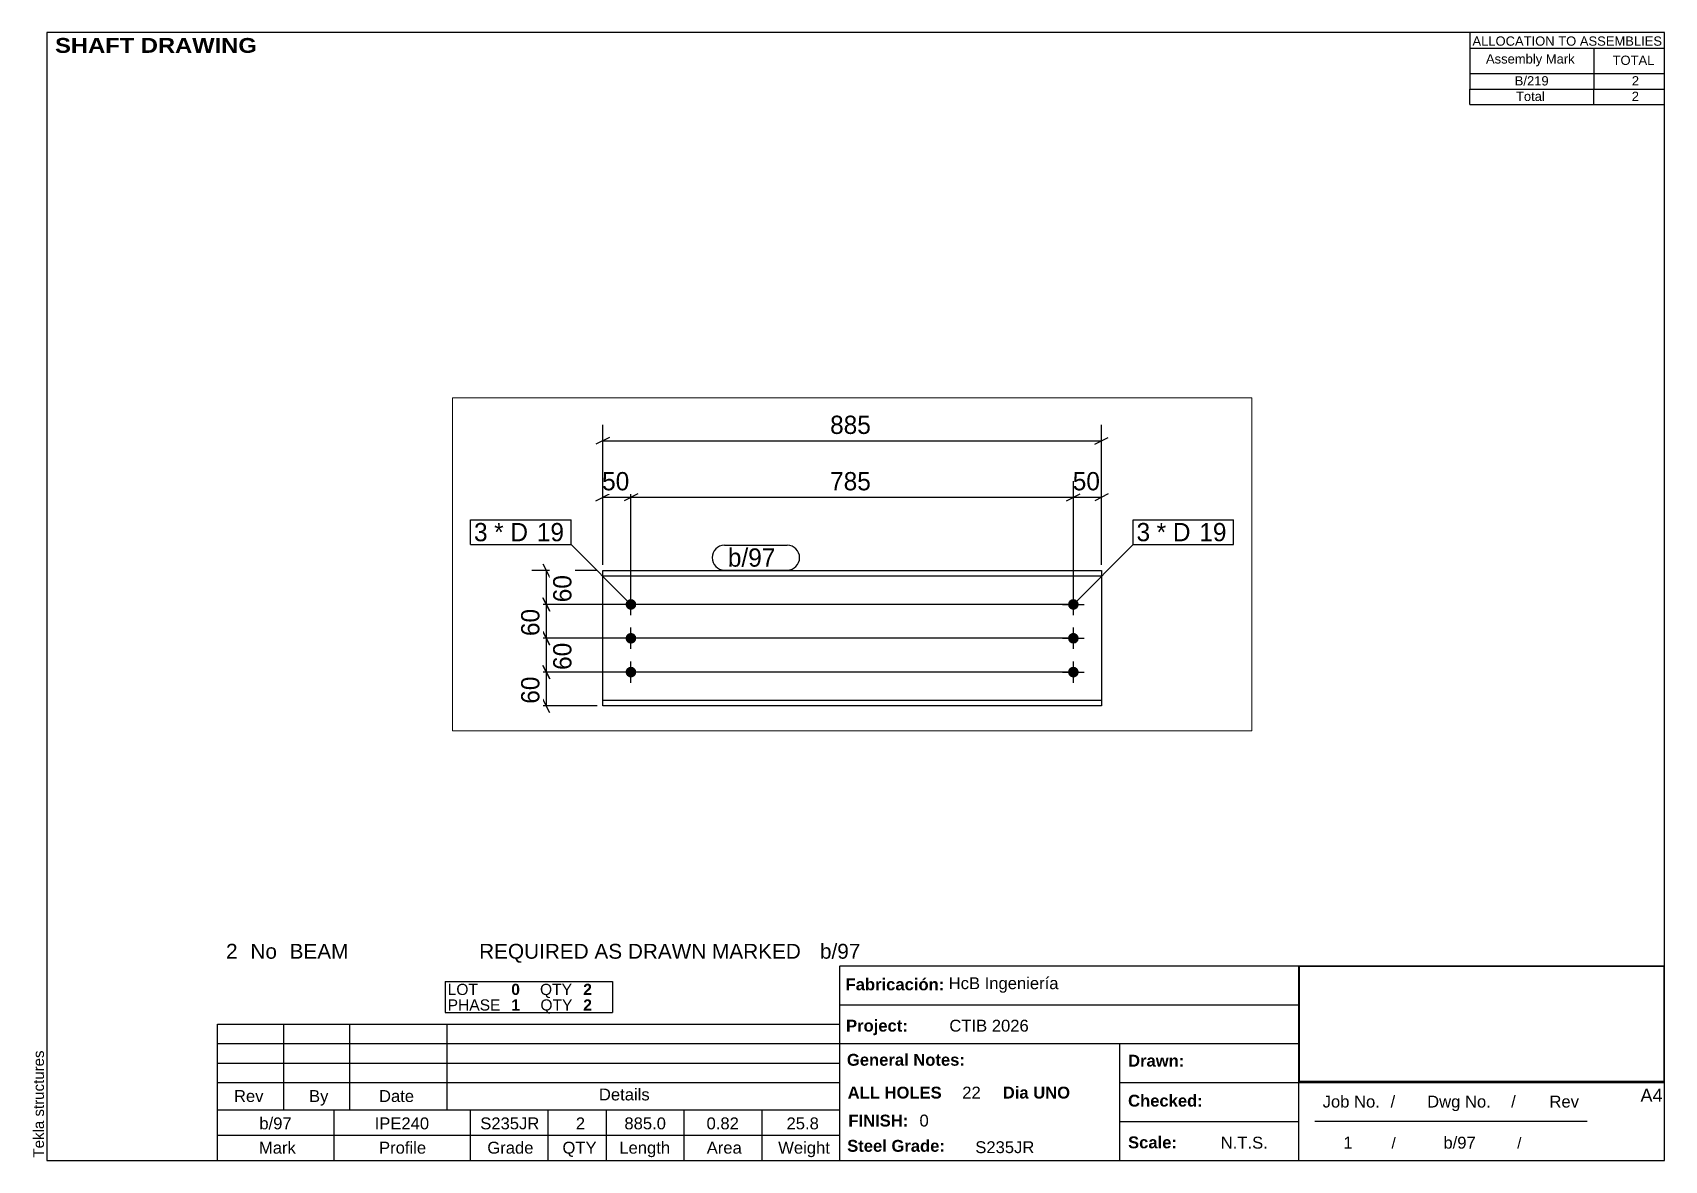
# Paper-space layout 'Layout1' of a CAD drawing. Header units: millimetres. Extents: x 2 to 292, y 5 to 205.
# The model-space entities are those that its viewports show. They can reach past a viewport. Long polylines and large blocks are cut down to what shows.
import ezdxf

# ---------------------------------------------------------------- set-up
doc = ezdxf.new("R2010")
doc.units = ezdxf.units.MM
doc.layers.add('Viewport layer', color=7, linetype='Continuous', plot=False)
doc.styles.add('Arial', font='ARIAL.TTF', dxfattribs={"height": 0.2})
doc.styles.add('Arial Black', font='ARIBLK.TTF', dxfattribs={"height": 0.2})
doc.styles.add('Arial Bold', font='ARIALBD.TTF', dxfattribs={"height": 0.2})
doc.styles.add('Comic Sans MS', font='COMIC.TTF', dxfattribs={"height": 0.2})

msp = doc.modelspace()

# ---------------------------------------------------------------- hatches: boundary and pattern name
at = {"linetype": 'Continuous'}
for points in [[(306.9, 224, -1), (325.9, 224, -1)], [(1091.9, 224, -1), (1110.9, 224, -1)], [(306.9, 164, -1), (325.9, 164, -1)], [(1091.9, 164, -1), (1110.9, 164, -1)], [(306.9, 104, -1), (325.9, 104, -1)], [(1091.9, 104, -1), (1110.9, 104, -1)]]:
    msp.add_hatch(color=3, dxfattribs=at).paths.add_polyline_path(points)

# ---------------------------------------------------------------- linework, layer by layer
at = {"color": 8, "linetype": 'Continuous'}
for p, q in [((278.4, 520), (254.4, 508)), ((266.4, 514), (1151.4, 514)), ((1139.4, 508), (1163.4, 520)), ((266.4, 294), (266.4, 442.4)), ((316.4, 234), (316.4, 442.4)), ((316.4, 234), (316.4, 442.4)), ((1101.4, 234), (1101.4, 442.4)), ((1151.4, 294), (1151.4, 442.4)), ((254.4, 408), (278.4, 420)), ((266.4, 414), (316.4, 414)), ((328.4, 420), (304.4, 408)), ((328.4, 420), (304.4, 408)), ((1089.4, 408), (1113.4, 420)), ((1101.4, 414), (1151.4, 414)), ((1163.4, 420), (1139.4, 408)), ((160.4, 296), (172.4, 272)), ((256.4, 284), (140.8, 284)), ((166.4, 224), (166.4, 284)), ((172.4, 212), (160.4, 236)), ((1091.4, 224), (140.8, 224)), ((160.4, 176), (172.4, 152)), ((1091.4, 164), (140.8, 164)), ((166.4, 104), (166.4, 164)), ((172.4, 92), (160.4, 116)), ((1091.4, 104), (140.8, 104)), ((256.4, 44), (138, 44)), ((172.4, 32), (160.4, 56))]:
    msp.add_line(p, q, dxfattribs=at)
at = {"color": 7, "linetype": 'Continuous'}
for p, q in [((210.3, 330.1), (210.3, 374.1)), ((1385.8, 330.1), (1385.8, 374.1)), ((266.4, 44), (266.4, 284)), ((266.4, 284), (1151.4, 284)), ((1151.4, 274.2), (266.4, 274.2)), ((1151.4, 284), (1151.4, 44)), ((1151.4, 53.8), (266.4, 53.8)), ((1151.4, 44), (266.4, 44))]:
    msp.add_line(p, q, dxfattribs=at)
at = {"color": 3, "linetype": 'Continuous'}
for p, q in [((316.4, 205), (316.4, 243)), ((1101.4, 205), (1101.4, 243)), ((335.4, 224), (297.4, 224)), ((1082.4, 224), (1120.4, 224)), ((316.4, 145), (316.4, 183)), ((1101.4, 145), (1101.4, 183)), ((335.4, 164), (297.4, 164)), ((1082.4, 164), (1120.4, 164)), ((316.4, 85), (316.4, 123)), ((1101.4, 85), (1101.4, 123)), ((335.4, 104), (297.4, 104)), ((1082.4, 104), (1120.4, 104))]:
    msp.add_line(p, q, dxfattribs=at)

# ---------------------------------------------------------------- wipeouts: each hides what was drawn before it
at = {"color": 0}
for points in [[(64.1, 336.1), (64.1, 368.1), (38, 368.1), (38, 336.1)], [(1239.5, 336.1), (1239.5, 368.1), (1213.5, 368.1), (1213.5, 336.1)]]:
    msp.add_wipeout(points, dxfattribs=at)

# ---------------------------------------------------------------- next in the draw order: wipeouts: each hides what was drawn before it
for points in [[(754.4, 520), (754.4, 564.8), (663.4, 564.8), (663.4, 520)], [(1158.9, 420), (1158.9, 464.8), (1093.9, 464.8), (1093.9, 420)], [(64.1, 336.1), (64.1, 368.1), (38, 368.1), (38, 336.1)], [(1239.5, 336.1), (1239.5, 368.1), (1213.5, 368.1), (1213.5, 336.1)], [(587.7, 291), (587.7, 323), (488.4, 323), (488.4, 291)], [(217.2, 286.5), (172.4, 286.5), (172.4, 221.5), (217.2, 221.5)], [(217.2, 166.5), (172.4, 166.5), (172.4, 101.5), (217.2, 101.5)]]:
    msp.add_wipeout(points, dxfattribs=at)

# ---------------------------------------------------------------- next in the draw order: linework, layer by layer
at = {"color": 8, "linetype": 'Continuous'}
for p, q in [((1151.4, 294), (1151.4, 542.4)), ((1101.4, 234), (1101.4, 442.4)), ((316.4, 414), (1101.4, 414)), ((1089.4, 408), (1113.4, 420)), ((160.4, 236), (172.4, 212)), ((1091.4, 224), (138, 224)), ((166.4, 164), (166.4, 224)), ((172.4, 152), (160.4, 176)), ((1091.4, 164), (138, 164)), ((160.4, 116), (172.4, 92)), ((1091.4, 104), (138, 104)), ((166.4, 44), (166.4, 104))]:
    msp.add_line(p, q, dxfattribs=at)
at = {"color": 7, "linetype": 'Continuous'}
for p, q in [((32, 330.1), (32, 374.1)), ((1207.5, 330.1), (1207.5, 374.1)), ((316.4, 224), (210.3, 330.1)), ((1101.4, 224), (1207.5, 330.1))]:
    msp.add_line(p, q, dxfattribs=at)

# ---------------------------------------------------------------- next in the draw order: texts
at = {"color": 3, "style": 'Comic Sans MS'}
for s, p in [('885', (669.8, 526.4)), ('50', (1100.3, 426.4))]:
    msp.add_text(s, height=32.38, dxfattribs=at).set_placement(p)
for p in [(210.8, 227.9), (210.8, 107.9)]:
    msp.add_text('60', height=32.38, rotation=90.0002, dxfattribs=at).set_placement(p)

# ---------------------------------------------------------------- next in the draw order: wipeouts: each hides what was drawn before it
at = {"color": 0}
for points in [[(139.9, 336.1), (139.9, 368.1), (73.7, 368.1), (73.7, 336.1)], [(1315.3, 336.1), (1315.3, 368.1), (1249.1, 368.1), (1249.1, 336.1)], [(587.7, 291), (587.7, 323), (488.4, 323), (488.4, 291)]]:
    msp.add_wipeout(points, dxfattribs=at)

# ---------------------------------------------------------------- next in the draw order: linework, layer by layer
at = {"color": 7, "linetype": 'Continuous'}
for p, q in [((482.4, 329), (593.7, 329)), ((482.4, 285), (593.7, 285))]:
    msp.add_line(p, q, dxfattribs=at)
for centre, start, end in [((482.4, 307), 90, 270), ((593.7, 307), 270, 90)]:
    msp.add_arc(centre, 22, start, end, dxfattribs=at)

# ---------------------------------------------------------------- next in the draw order: texts
at = {"color": 3, "style": 'Comic Sans MS'}
msp.add_text('b/97', height=32.38, dxfattribs=at).set_placement((488.4, 291))

# ---------------------------------------------------------------- next in the draw order: wipeouts: each hides what was drawn before it
at = {"color": 0}
for points in [[(323.9, 420), (323.9, 464.8), (258.9, 464.8), (258.9, 420)], [(754.4, 420), (754.4, 464.8), (663.4, 464.8), (663.4, 420)], [(139.9, 336.1), (139.9, 368.1), (73.7, 368.1), (73.7, 336.1)], [(1315.3, 336.1), (1315.3, 368.1), (1249.1, 368.1), (1249.1, 336.1)], [(160.4, 226.5), (115.6, 226.5), (115.6, 161.5), (160.4, 161.5)], [(160.4, 106.5), (115.6, 106.5), (115.6, 41.5), (160.4, 41.5)]]:
    msp.add_wipeout(points, dxfattribs=at)

# ---------------------------------------------------------------- next in the draw order: linework, layer by layer
at = {"color": 8, "linetype": 'Continuous'}
msp.add_line((266.4, 294), (266.4, 542.4), dxfattribs=at)

# ---------------------------------------------------------------- next in the draw order: texts
at = {"color": 3, "style": 'Comic Sans MS'}
for s, height, p in [('50', 32.38, (265.3, 426.4)), ('785', 32.38, (669.8, 426.4)), ('3', 32.4, (38, 336.1)), ('* D', 32.38, (73.7, 336.1)), ('3', 32.4, (1213.5, 336.1)), ('* D', 32.38, (1249.1, 336.1))]:
    msp.add_text(s, height=height, dxfattribs=at).set_placement(p)
for p in [(154, 167.9), (154, 47.9)]:
    msp.add_text('60', height=32.38, rotation=90.0002, dxfattribs=at).set_placement(p)

# ---------------------------------------------------------------- next in the draw order: wipeouts: each hides what was drawn before it
at = {"color": 0}
for points in [[(194.7, 336.1), (194.7, 368.1), (149.5, 368.1), (149.5, 336.1)], [(1370.2, 336.1), (1370.2, 368.1), (1324.9, 368.1), (1324.9, 336.1)]]:
    msp.add_wipeout(points, dxfattribs=at)

# ---------------------------------------------------------------- next in the draw order: wipeouts: each hides what was drawn before it
for points in [[(194.7, 336.1), (194.7, 368.1), (149.5, 368.1), (149.5, 336.1)], [(1370.2, 336.1), (1370.2, 368.1), (1324.9, 368.1), (1324.9, 336.1)]]:
    msp.add_wipeout(points, dxfattribs=at)

# ---------------------------------------------------------------- next in the draw order: linework, layer by layer
at = {"color": 7, "linetype": 'Continuous'}
for p, q in [((32, 374.1), (210.3, 374.1)), ((1207.5, 374.1), (1385.8, 374.1)), ((32, 330.1), (210.3, 330.1)), ((1207.5, 330.1), (1385.8, 330.1))]:
    msp.add_line(p, q, dxfattribs=at)

# ---------------------------------------------------------------- next in the draw order: texts
at = {"color": 3, "style": 'Comic Sans MS'}
for p in [(149.5, 336.1), (1324.9, 336.1)]:
    msp.add_text('19', height=32.38, dxfattribs=at).set_placement(p)

psp = doc.layouts.get("Layout1")

# ---------------------------------------------------------------- linework, layer by layer
at = {"color": 5, "linetype": 'Continuous'}
for p, q in [((292, 205), (5, 205)), ((5, 205), (5, 5)), ((292, 5), (292, 205)), ((5, 5), (292, 5))]:
    psp.add_line(p, q, dxfattribs=at)
at = {"color": 7, "linetype": 'Continuous'}
for p, q in [((257.51, 205), (257.51, 197.75)), ((257.57, 202.24), (292, 202.24)), ((279.49, 202.24), (279.49, 197.75)), ((257.51, 197.75), (257.51, 195)), ((257.57, 197.75), (292, 197.75)), ((279.49, 197.75), (279.49, 195)), ((257.51, 192.23), (257.51, 194.99)), ((257.54, 194.99), (292, 194.99)), ((279.49, 192.23), (279.49, 194.99)), ((257.51, 192.23), (292, 192.23)), ((145.72, 5), (145.72, 39.5)), ((145.75, 39.5), (292, 39.5)), ((227.14, 5), (227.14, 39.5)), ((75.68, 36.74), (105.35, 36.74)), ((75.68, 36.74), (75.68, 33.98)), ((105.35, 36.74), (105.35, 33.98)), ((75.68, 33.98), (75.68, 31.22)), ((105.35, 33.98), (105.35, 31.22)), ((145.72, 32.6), (227.14, 32.6)), ((35.31, 13.97), (35.31, 29.15)), ((35.31, 29.15), (145.71, 29.15)), ((47.04, 13.97), (47.04, 29.15)), ((58.77, 13.97), (58.77, 29.15)), ((75.68, 31.22), (105.35, 31.22)), ((76.02, 13.97), (76.02, 29.15)), ((145.71, 13.97), (145.71, 29.15)), ((35.31, 25.7), (145.71, 25.7)), ((145.72, 25.7), (227.14, 25.7)), ((195.4, 5), (195.4, 25.7)), ((35.31, 22.25), (145.71, 22.25)), ((35.31, 18.8), (145.71, 18.8)), ((195.4, 18.8), (292, 18.8)), ((35.31, 13.96), (145.71, 13.97)), ((35.31, 9.49), (35.31, 13.96)), ((56.01, 9.49), (56.01, 13.97)), ((80.16, 9.49), (80.16, 13.97)), ((93.96, 9.49), (93.96, 13.97)), ((104.31, 9.49), (104.31, 13.97)), ((118.11, 9.49), (118.11, 13.97)), ((131.91, 9.49), (131.91, 13.97)), ((195.4, 11.9), (227.14, 11.9)), ((229.99, 11.92), (278.29, 11.92)), ((35.31, 9.48), (145.72, 9.49)), ((35.31, 5), (35.31, 9.48)), ((56.01, 5), (56.01, 9.48)), ((80.16, 5), (80.16, 9.48)), ((93.96, 5), (93.96, 9.48)), ((104.31, 5), (104.31, 9.48)), ((118.11, 5), (118.11, 9.48)), ((131.91, 5), (131.91, 9.48))]:
    psp.add_line(p, q, dxfattribs=at)
at = {"color": 2, "linetype": 'Continuous'}
for p, q in [((227.28, 39.46), (291.86, 39.46)), ((227.29, 19.02), (227.29, 39.46)), ((291.96, 19.03), (291.96, 39.47)), ((227.28, 19.03), (291.86, 19.03))]:
    psp.add_line(p, q, dxfattribs=at)

# ---------------------------------------------------------------- texts
at = {"color": 7}
for s, height, style, p in [(' SHAFT DRAWING', 2.6342, 'Arial Black', (5.3, 201.42)), ('ALLOCATION TO ASSEMBLIES', 1.6475, 'Arial', (257.95, 202.68)), ('Assembly Mark', 1.6475, 'Arial', (260.35, 199.52)), ('TOTAL', 1.648, 'Arial', (282.81, 199.28)), ('2', 2.64, 'Arial', (36.8, 40.76)), ('REQUIRED AS DRAWN MARKED', 2.636, 'Arial', (81.71, 40.76)), ('b/97', 2.636, 'Arial', (142.18, 40.76)), ('No', 2.636, 'Arial', (41.13, 40.76)), ('BEAM', 2.636, 'Arial', (48.08, 40.76)), ('b/97', 2.109, 'Arial', (42.71, 10.5)), ('IPE240', 2.109, 'Arial', (63.17, 10.5)), ('S235JR', 2.109, 'Arial', (81.91, 10.5)), ('2', 2.11, 'Arial', (98.86, 10.5)), ('885.0', 2.109, 'Arial', (107.48, 10.5)), ('0.82', 2.109, 'Arial', (122.06, 10.5)), ('25.8', 2.109, 'Arial', (136.25, 10.5)), ('FINISH:', 2.107, 'Arial Bold', (147.22, 11)), ('0', 2.11, 'Arial', (159.84, 11))]:
    psp.add_text(s, height=height, dxfattribs=dict(at, style=style)).set_placement(p)
at = {"color": 7, "linetype": 'Continuous'}
for s, height, style, p in [('B/219', 1.648, 'Arial', (265.45, 195.63)), ('2', 1.65, 'Arial', (286.23, 195.63)), ('Total', 1.648, 'Arial', (265.67, 192.88)), ('2', 1.65, 'Arial', (286.21, 192.88)), ('LOT', 1.977, 'Arial', (76.13, 34.33)), ('0', 1.98, 'Arial Bold', (87.41, 34.33)), ('QTY', 1.977, 'Arial', (92.51, 34.33)), ('2', 1.98, 'Arial Bold', (100.18, 34.33)), ('Fabricación:', 2.1074, 'Arial Bold', (146.73, 35.16)), ('HcB Ingeniería', 2.1088, 'Arial', (165.02, 35.36)), ('PHASE', 1.977, 'Arial', (76.13, 31.57)), ('1', 1.98, 'Arial Bold', (87.41, 31.57)), ('QTY', 1.977, 'Arial', (92.58, 31.57)), ('2', 1.98, 'Arial Bold', (100.18, 31.57)), ('Project:', 2.107, 'Arial Bold', (146.81, 27.83)), ('CTIB 2026', 2.109, 'Arial', (165.14, 27.83)), ('General Notes:', 2.1074, 'Arial Bold', (146.96, 21.78)), ('Drawn:', 2.107, 'Arial Bold', (196.85, 21.62)), ('Rev', 2.109, 'Arial', (38.21, 15.35)), ('By', 2.109, 'Arial', (51.53, 15.35)), ('Date', 2.109, 'Arial', (63.94, 15.35)), ('Details', 2.109, 'Arial', (102.96, 15.63)), ('ALL HOLES', 2.107, 'Arial Bold', (147.1, 15.96)), ('22', 2.109, 'Arial', (167.43, 15.96)), ('Dia UNO', 2.107, 'Arial Bold', (174.62, 15.96)), ('A4', 2.307, 'Arial', (287.76, 15.38)), ('Checked:', 2.107, 'Arial Bold', (196.85, 14.53)), ('Job No.', 2.109, 'Arial', (231.37, 14.37)), ('/', 2.11, 'Arial', (243.42, 14.37)), ('Dwg No.', 2.109, 'Arial', (249.91, 14.37)), ('/', 2.11, 'Arial', (264.81, 14.37)), ('Rev', 2.109, 'Arial', (271.61, 14.37)), ('Steel Grade:', 2.1074, 'Arial Bold', (147.01, 6.52)), ('Scale:', 2.107, 'Arial Bold', (196.85, 7.13)), ('N.T.S.', 2.109, 'Arial', (213.29, 7.08)), ('1', 2.11, 'Arial', (235.04, 7.08)), ('/', 1.98, 'Arial', (243.58, 7.08)), ('b/97', 2.109, 'Arial', (252.8, 7.08)), ('/', 1.98, 'Arial', (265.88, 7.08)), ('Mark', 2.109, 'Arial', (42.64, 6.19)), ('Profile', 2.109, 'Arial', (63.95, 6.19)), ('Grade', 2.109, 'Arial', (83.16, 6.19)), ('QTY', 2.109, 'Arial', (96.49, 6.19)), ('Length', 2.109, 'Arial', (106.58, 6.19)), ('Area', 2.109, 'Arial', (122.09, 6.19)), ('Weight', 2.109, 'Arial', (134.77, 6.19)), ('S235JR', 2.109, 'Arial', (169.74, 6.28))]:
    psp.add_text(s, height=height, dxfattribs=dict(at, style=style)).set_placement(p)
at = {"color": 174, "linetype": 'Continuous', "style": 'Arial'}
psp.add_text('Tekla structures', height=1.9102, rotation=90, dxfattribs=at).set_placement((4.5, 5.5))

# ---------------------------------------------------------------- viewports
at = {"layer": 'Viewport layer', "view_target_point": (708.9, 295.2)}
psp.add_viewport(center=(147.89, 110.71), size=(141.78, 59.04), view_center_point=(0, 0), view_height=590.4, dxfattribs=at)

doc.saveas('drawing.dxf')
